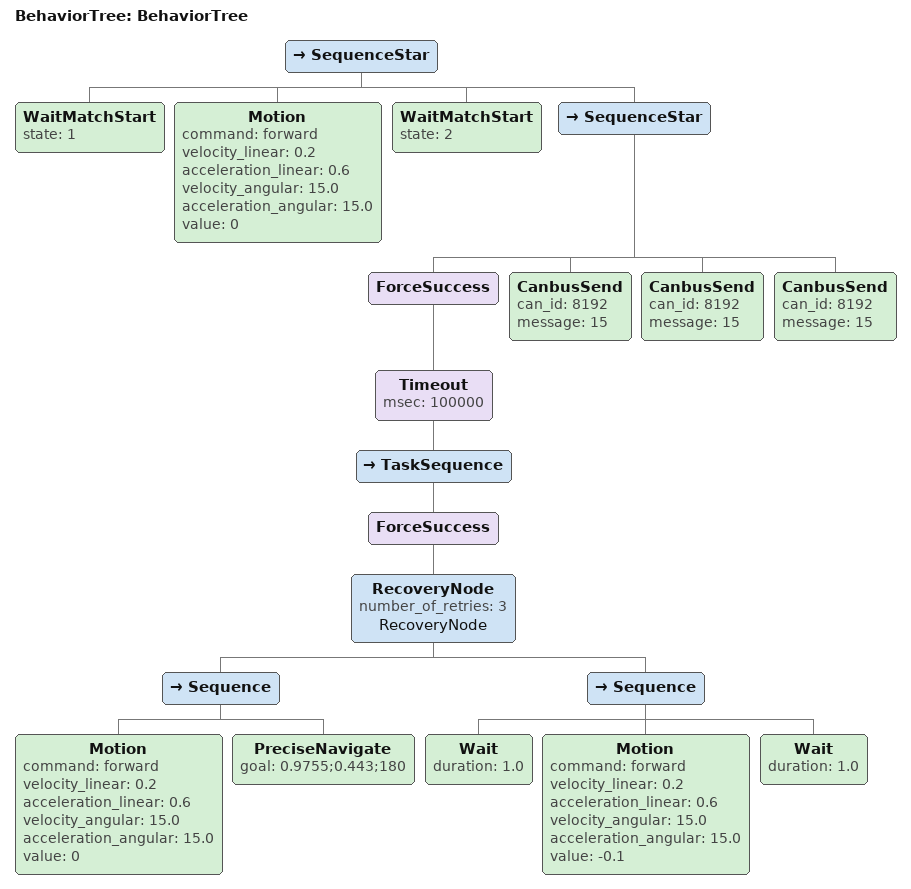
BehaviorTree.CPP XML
<root main_tree_to_execute="BehaviorTree">
    <BehaviorTree ID="BehaviorTree">
        <SequenceStar>

        <WaitMatchStart state="1"/>

	    <Motion command="forward" velocity_linear="0.2" acceleration_linear="0.6" velocity_angular="15.0" acceleration_angular="15.0" value="0" />

        <WaitMatchStart state="2"/>

	    <SequenceStar>
	      <ForceSuccess>
				<Timeout msec="100000">

					<TaskSequence>
						<ForceSuccess>
							<RecoveryNode number_of_retries="3" name="RecoveryNode">
								<Sequence>
									<Motion command="forward" velocity_linear="0.2" acceleration_linear="0.6" velocity_angular="15.0" acceleration_angular="15.0" value="0" />

									<PreciseNavigate goal="0.9755;0.443;180"/>
								</Sequence>
								<Sequence>
									<Wait duration="1.0" />

									<Motion command="forward" velocity_linear="0.2" acceleration_linear="0.6" velocity_angular="15.0" acceleration_angular="15.0" value="-0.1" />

									<Wait duration="1.0" />
								</Sequence>

							</RecoveryNode>
						</ForceSuccess>
					</TaskSequence>

				</Timeout>
			</ForceSuccess>

			<CanbusSend can_id="8192" message="15" />
			<CanbusSend can_id="8192" message="15" />
			<CanbusSend can_id="8192" message="15" />

		</SequenceStar>

            <!-- Stop the motion driver / `can_id` and `message` must be decimals, not hexadecimals. -->
        </SequenceStar>
    </BehaviorTree>
    </root>
